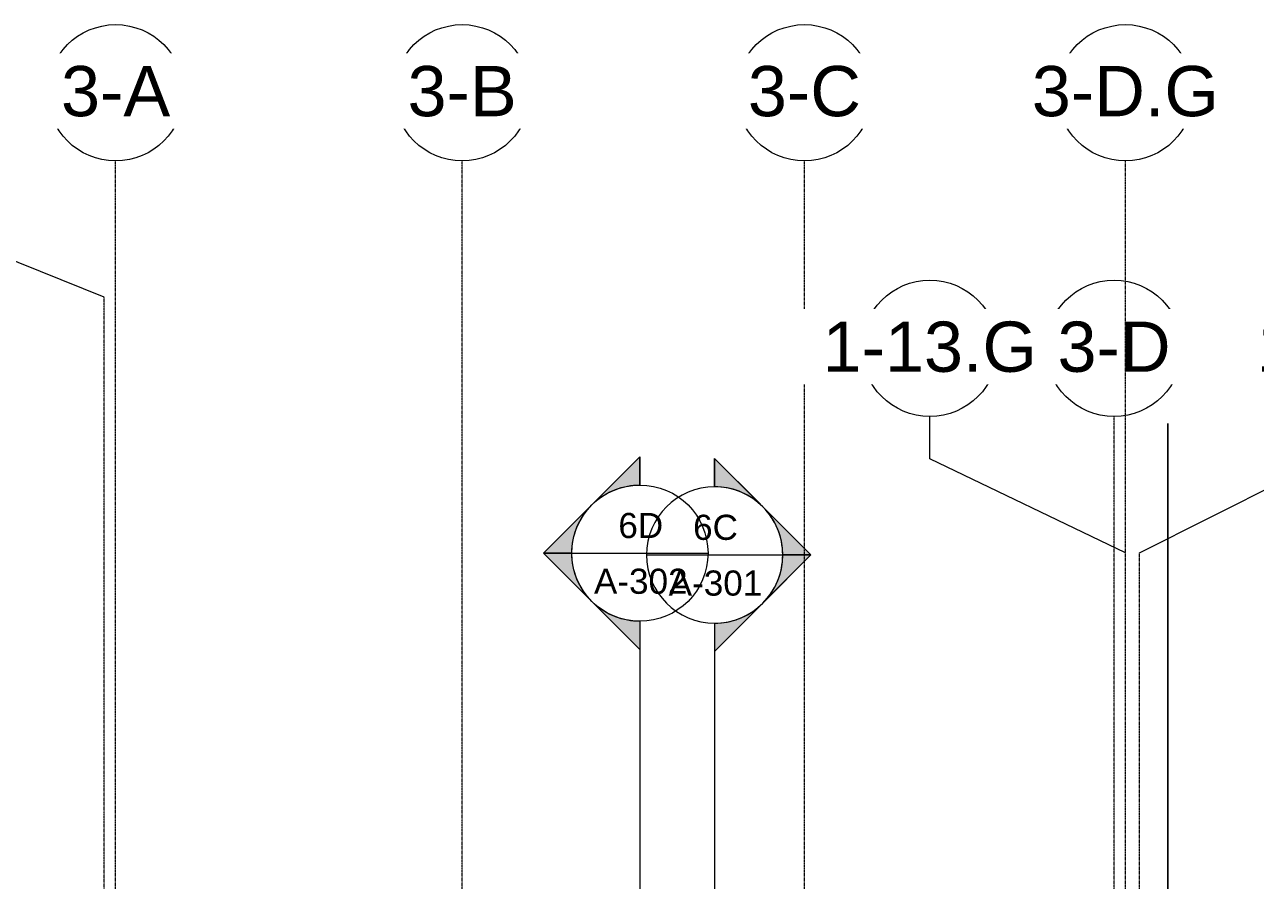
# Model space of a CAD drawing. Header units: inches. Extents: x 25369 to 33163, y -23509 to -20274.
# Drawn here: x 27937 to 28804, y -20877 to -20274 of the extents above; entities that cross this region are included whole.
import ezdxf

# ---------------------------------------------------------------- set-up
doc = ezdxf.new("R2010")
doc.units = ezdxf.units.IN
doc.header["$MEASUREMENT"] = 0
doc.linetypes.add('Grid Line 1_2_', pattern=[0.875, 0.5, -0.125, 0.125, -0.125])
for name, color, linetype, lineweight in [('C-TOPO', 7, 'Continuous', 13), ('EOP-PR', 4, 'Continuous', 70), ('G-ANNO-SYMB', 111, 'Continuous', 9), ('S-GRID', 1, 'Continuous', 9), ('S-GRID-IDEN', 1, 'Continuous', 9)]:
    doc.layers.add(name, color=color, linetype=linetype, lineweight=lineweight)
doc.styles.add('Arial', font='arial.ttf', dxfattribs={"height": 35.407186})
doc.styles.add('Arial_1', font='arial.ttf', dxfattribs={"height": 17.703593})

# ---------------------------------------------------------------- blocks, each defined once
blk = doc.blocks.new('Section - Section Head - Filled-1526-Overall Floor Plan')
at = {"layer": 'G-ANNO-SYMB'}
h = blk.add_hatch(color=256, dxfattribs=at)
edge = h.paths.add_edge_path(flags=0)
edge.add_line((-0.4268, 0.1768), (-0.25, 0.3536))
edge.add_line((-0.25, 0.3536), (-0.25, 0.25))
edge.add_arc((-0.25, 0), 0.25, 90, 135)
h = blk.add_hatch(color=256, dxfattribs=at)
edge = h.paths.add_edge_path(flags=0)
edge.add_arc((-0.25, 0), 0.25, 45, 90)
edge.add_line((-0.25, 0.25), (-0.25, 0.3536))
edge.add_line((-0.25, 0.3536), (-0.0732, 0.1768))
h = blk.add_hatch(color=256, dxfattribs=at)
edge = h.paths.add_edge_path(flags=0)
edge.add_arc((-0.25, 0), 0.2503, 137.9216, 180)
edge.add_line((-0.5003, 0), (-0.6036, 0))
edge.add_line((-0.6036, 0), (-0.4358, 0.1678))
h = blk.add_hatch(color=256, dxfattribs=at)
edge = h.paths.add_edge_path(flags=0)
edge.add_line((-0.0642, 0.1678), (0.1036, 0))
edge.add_line((0.1036, 0), (0.0003, 0))
edge.add_arc((-0.25, 0), 0.2503, 0, 42.0784)
for p, q in [((-0.25, 0.3536), (-0.6036, 0)), ((-0.25, 0.3536), (-0.4268, 0.1768)), ((-0.25, 0.3536), (0.1036, 0)), ((-0.25, 0.25), (-0.25, 0.3536)), ((-0.0732, 0.1768), (-0.25, 0.3536)), ((-0.25, 0.3536), (-0.25, 0.25)), ((-0.4358, 0.1678), (-0.6036, 0)), ((0.1036, 0), (-0.0642, 0.1678)), ((-0.6036, 0), (-0.5003, 0)), ((0.0003, 0), (0.1036, 0)), ((-0.5, 0), (-0.6036, 0)), ((0, 0), (0.1036, 0))]:
    blk.add_line(p, q, dxfattribs=at)
for radius, start, end in [(0.25, 360, 180), (0.25, 90, 135), (0.25, 45, 90), (0.2503, 137.9216, 180), (0.2503, 0, 42.0784), (0.25, 180, 360)]:
    blk.add_arc((-0.25, 0), radius, start, end, dxfattribs=at)
blk = doc.blocks.new('Grid - Grid Head - Circle-14747-Overall Floor Plan')
at = {"layer": 'S-GRID-IDEN'}
blk.add_circle((0, 0), 0.25, dxfattribs=at)

msp = doc.modelspace()

# ---------------------------------------------------------------- linework, layer by layer
at = {"layer": 'C-TOPO', "color": 43, "lineweight": 9}
for p, q in [((28742.34, -20891.55), (28742.34, -20555.04)), ((28742.34, -20555.04), (28742.34, -20891.55))]:
    msp.add_line(p, q, dxfattribs=at)
at = {"layer": 'EOP-PR', "color": 43, "lineweight": 9}
msp.add_line((28742.34, -20891.55), (28742.34, -20555.04), dxfattribs=at)
at = {"layer": 'G-ANNO-SYMB'}
for p, q in [((28322.28, -20646.34), (28418.28, -20646.34)), ((28374.96, -20647.61), (28470.96, -20647.61)), ((28370.28, -20694.34), (28370.28, -23078.53)), ((28422.96, -20695.61), (28422.96, -23077.29))]:
    msp.add_line(p, q, dxfattribs=at)
at = {"layer": 'S-GRID', "linetype": 'Grid Line 1_2_'}
for p, q in [((28000.74, -23155.1), (28000.74, -20370)), ((28244.99, -23155.1), (28244.99, -20370)), ((28486.24, -23155.1), (28486.24, -20370)), ((27992.74, -22996.34), (27992.74, -20466)), ((28704.49, -22389.58), (28704.49, -20550.05)), ((28712.49, -22389.58), (28712.49, -20646.05)), ((28722.49, -22389.58), (28722.49, -20646.05))]:
    msp.add_line(p, q, dxfattribs=at)
at = {"layer": 'S-GRID'}
for p, q in [((27992.74, -20466), (27820.59, -20397.06)), ((28574.64, -20579.78), (28574.64, -20550.05)), ((28712.49, -20646.05), (28574.64, -20579.78)), ((28722.49, -20646.05), (28854.44, -20579.78))]:
    msp.add_line(p, q, dxfattribs=at)

# ---------------------------------------------------------------- block references
at = {"layer": 'G-ANNO-SYMB', "extrusion": (0, 0, -1), "xscale": 191.9999999999999, "yscale": 191.9999999999999, "zscale": 191.9999999999999, "rotation": 270.0000000000003}
msp.add_blockref('Section - Section Head - Filled-1526-Overall Floor Plan', (-28370.28, -20694.34), dxfattribs=at)
at = {"layer": 'G-ANNO-SYMB', "xscale": 191.9999999999999, "yscale": 191.9999999999999, "zscale": 191.9999999999999, "rotation": 269.9999999999996}
msp.add_blockref('Section - Section Head - Filled-1526-Overall Floor Plan', (28422.96, -20695.61), dxfattribs=at)
at = {"layer": 'S-GRID-IDEN', "xscale": 191.9999999999999, "yscale": 191.9999999999999, "zscale": 191.9999999999999}
for p in [(28000.74, -20322), (28244.99, -20322), (28486.24, -20322), (28712.49, -20322), (28574.64, -20502.05)]:
    msp.add_blockref('Grid - Grid Head - Circle-14747-Overall Floor Plan', p, dxfattribs=at)

# ---------------------------------------------------------------- texts
at = {"layer": 'G-ANNO-SYMB', "char_height": 17.704, "attachment_point": 2, "line_spacing_factor": 0.938532, "style": 'Arial_1'}
for s, insert, width in [('6D', (28370.89, -20618), 37.584), ('6C', (28423.57, -20619.27), 37.584), ('A-302', (28370.89, -20657.28), 78.624), ('A-301', (28423.57, -20658.55), 78.624)]:
    msp.add_mtext(s, dxfattribs=dict(at, insert=insert, width=width))
at = {"layer": 'S-GRID-IDEN', "insert": (28854.43, -20483.18), "char_height": 35.407, "width": 117.936, "attachment_point": 2, "line_spacing_factor": 0.938532, "style": 'Arial', "bg_fill": 3, "box_fill_scale": 1.25, "bg_fill_color": 0, "bg_fill_transparency": 0}
msp.add_mtext('1-13', dxfattribs=at)

# ---------------------------------------------------------------- next in the draw order: texts
at = {"layer": 'S-GRID-IDEN', "char_height": 35.407, "attachment_point": 2, "line_spacing_factor": 0.938532, "style": 'Arial', "bg_fill": 3, "box_fill_scale": 1.25, "bg_fill_color": 0, "bg_fill_transparency": 0}
for s, insert, width in [('3-A', (28000.73, -20303.13), 91.584), ('3-B', (28244.98, -20303.13), 91.584), ('3-C', (28486.23, -20303.13), 94.608), ('3-D.G', (28712.48, -20303.13), 156.816), ('1-13.G', (28574.63, -20483.18), 180.144)]:
    msp.add_mtext(s, dxfattribs=dict(at, insert=insert, width=width))

# ---------------------------------------------------------------- next in the draw order: block references
at = {"layer": 'S-GRID-IDEN', "xscale": 191.9999999999999, "yscale": 191.9999999999999, "zscale": 191.9999999999999}
msp.add_blockref('Grid - Grid Head - Circle-14747-Overall Floor Plan', (28704.49, -20502.05), dxfattribs=at)

# ---------------------------------------------------------------- next in the draw order: texts
at = {"layer": 'S-GRID-IDEN', "insert": (28704.48, -20483.18), "char_height": 35.407, "width": 94.608, "attachment_point": 2, "line_spacing_factor": 0.938532, "style": 'Arial', "bg_fill": 3, "box_fill_scale": 1.25, "bg_fill_color": 0, "bg_fill_transparency": 0}
msp.add_mtext('3-D', dxfattribs=at)

# ---------------------------------------------------------------- next in the draw order: linework, layer by layer
at = {"layer": 'S-GRID', "linetype": 'Grid Line 1_2_'}
msp.add_line((28712.49, -22389.58), (28712.49, -20370), dxfattribs=at)

doc.saveas('drawing.dxf')
